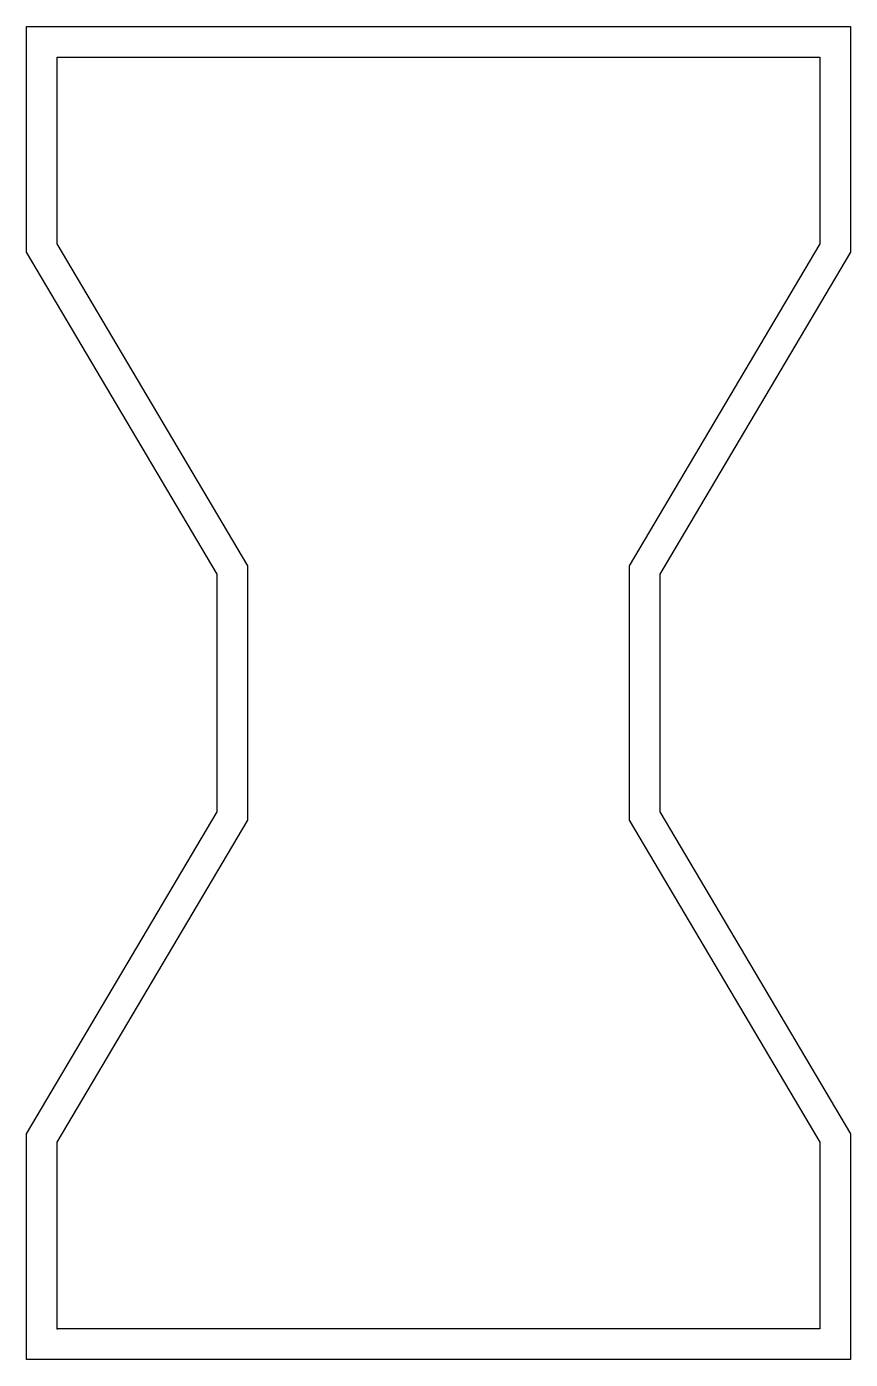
# Model space of a CAD drawing. Header units: millimetres. Extents: x -1.8 to 46.8, y -1.8 to 76.8.
import ezdxf

# ---------------------------------------------------------------- set-up
doc = ezdxf.new("R2010")
doc.units = ezdxf.units.MM
doc.layers.get('0').update_dxf_attribs({"linetype": 'CONTINUOUS'})

msp = doc.modelspace()

# ---------------------------------------------------------------- linework, layer by layer
for points in [[(-1.8, 76.8), (46.8, 76.8), (46.8, 63.507), (35.55, 44.507), (35.55, 30.493), (46.8, 11.493), (46.8, -1.8), (-1.8, -1.8), (-1.8, 11.493), (9.45, 30.493), (9.45, 44.507), (-1.8, 63.507)], [(0, 0), (0, 11), (11.25, 30), (11.25, 45), (0, 64), (0, 75), (45, 75), (45, 64), (33.75, 45), (33.75, 30), (45, 11), (45, 0)]]:
    msp.add_lwpolyline(points, close=True)
msp.add_point((0, 0))

doc.saveas('drawing.dxf')
